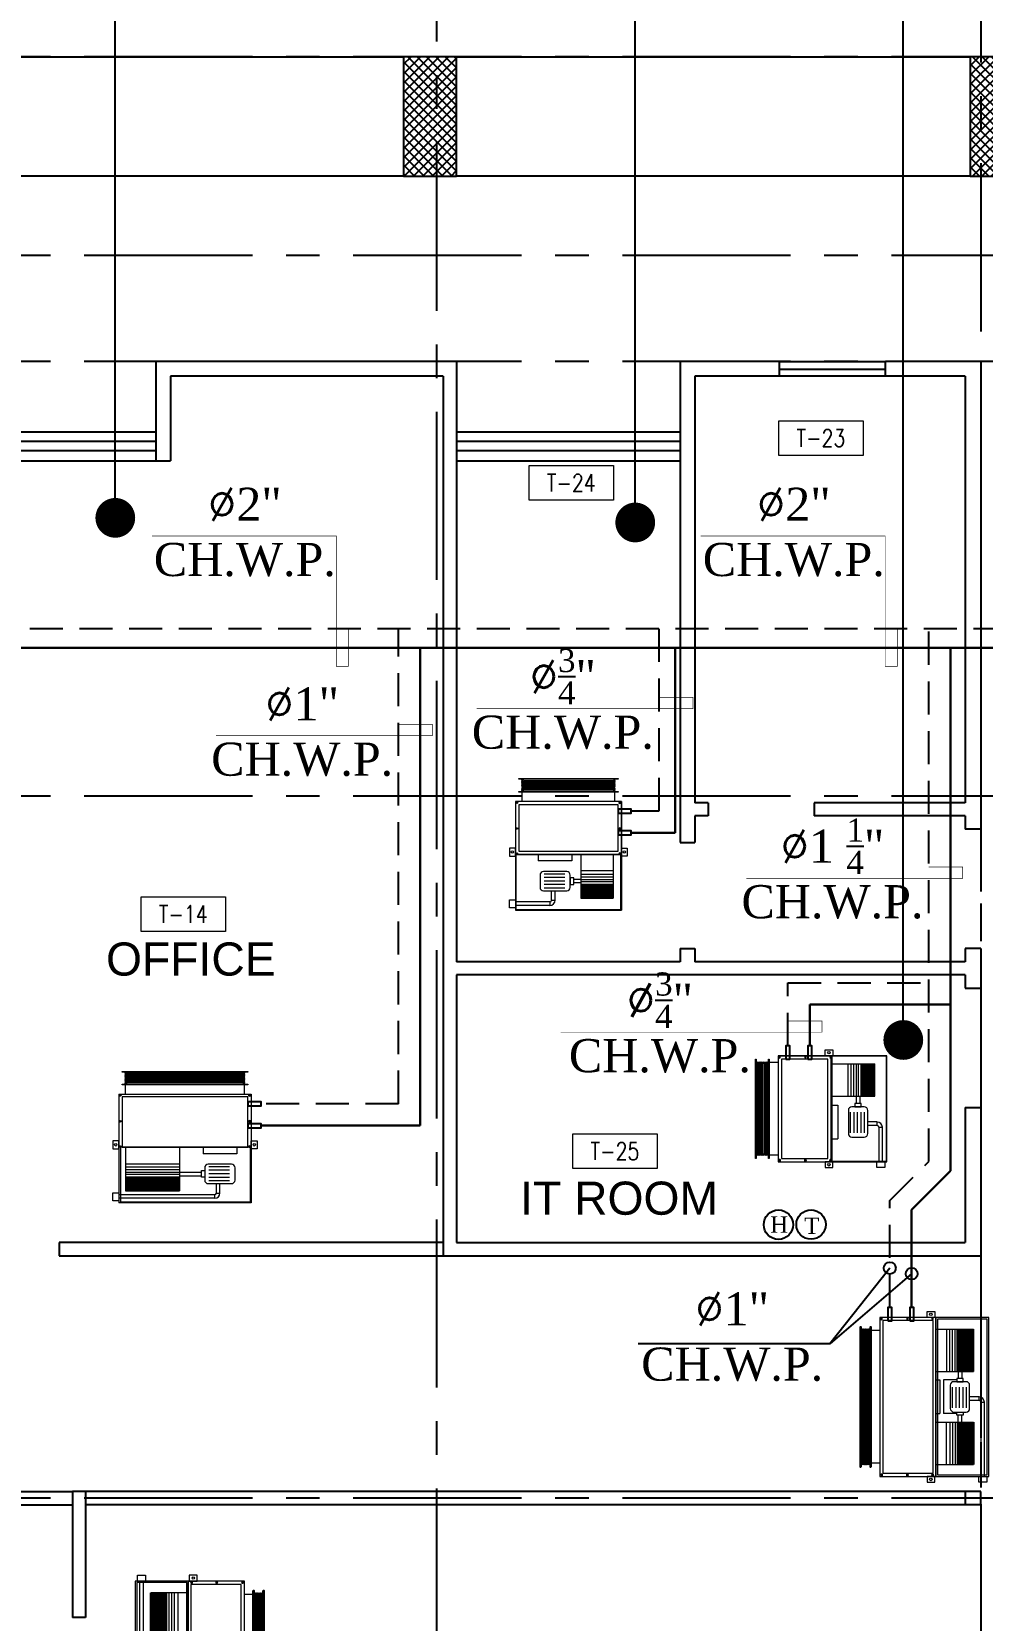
# Model space of a CAD drawing. Extents: x -659 to -592, y -249 to 29.
# Drawn here: x -617.42 to -610.24, y -110.93 to -98.95 of the extents above; entities that cross this region are included whole.
import ezdxf
from ezdxf.enums import TextEntityAlignment as Align

# ---------------------------------------------------------------- set-up
doc = ezdxf.new("R2010")
doc.units = 0
doc.header["$MEASUREMENT"] = 0
for name, pattern in [('CENTERX2', [101.6, 63.5, -12.7, 12.7, -12.7]), ('DASHDOT', [1, 0.5, -0.25, 0, -0.25]), ('HIDDEN', [0.375, 0.25, -0.125]), ('HIDDEN-Z', [3, 2, -1])]:
    doc.linetypes.add(name, pattern=pattern)
for name, color, linetype in [('01_AC-EQUIP', 206, 'Continuous'), ('16-AC-CH.WT PIPING (R)', 3, 'HIDDEN'), ('AC.EQUIPMENT', 31, 'Continuous'), ('AXIS', 1, 'CENTERX2'), ('CH.W.PIPING TEXT', 4, 'Continuous'), ('COLHATCH', 5, 'Continuous'), ('column', 6, 'Continuous'), ('elev', 2, 'Continuous'), ('FASEL', 253, 'Continuous'), ('M-CH-WP-R', 40, 'HIDDEN-Z'), ('M-CH-WP-S', 142, 'Continuous'), ('M-EQBMNT', 21, 'Continuous'), ('WALL', 4, 'Continuous'), ('WIN', 5, 'Continuous'), ('ZONE TEXT', 73, 'Continuous')]:
    doc.layers.add(name, color=color, linetype=linetype)
doc.layers.add('A-SYMB-RMNU', color=4, linetype='Continuous', lineweight=9)
doc.layers.add('A.C.CHILLED WATER PIPING(S)', color=3, linetype='Continuous', lineweight=30)
doc.styles.add('AC', font='romans.shx', dxfattribs={"height": 0.2})
doc.styles.add('ARABY', font='sosa.shx')
doc.styles.add('ROMANS-TITLE', font='ROMANS.shx', dxfattribs={"width": 0.8})
doc.dimstyles.new('IHAB', dxfattribs={"dimscale": 0, "dimtxt": 0.15, "dimasz": 0.09, "dimexe": 0.18, "dimexo": 0.0625, "dimgap": 0, "dimtad": 0, "dimtih": 1, "dimtoh": 1, "dimzin": 0, "dimdsep": 46, "dimtxsty": 'ARABY', "dimcen": 0.03, "dimse1": 1, "dimse2": 1, "dimclrd": 36, "dimclrt": 42, "dimadec": 0, "dimazin": 0, "dimtfac": 1, "dimtmove": 1, "dimatfit": 3, "dimldrblk": 'ORIGIN', "dimfxl": 1, "dimtolj": 1, "dimtzin": 0, "dimarcsym": 0})

# ---------------------------------------------------------------- blocks, each defined once
blk = doc.blocks.new('A$C224F6469')
at = {"layer": '01_AC-EQUIP', "color": 1, "lineweight": 20}
for p, q in [((0, 0), (1, 0)), ((0, -0.82), (0, 0)), ((1, -0.82), (1, 0)), ((0.007, -0.004), (0.988, -0.004)), ((0.007, -0.42), (0.007, -0.004)), ((0.236, -0.074), (0.236, -0.145)), ((0.263, -0.074), (0.236, -0.074)), ((0.263, -0.074), (0.263, -0.145)), ((0.276, -0.035), (1, -0.035)), ((0.276, -0.061), (0.276, -0.035)), ((0.276, -0.061), (1, -0.061)), ((0.541, -0.42), (0.541, -0.09)), ((0.541, -0.09), (0.949, -0.09)), ((0.541, -0.092), (0.949, -0.092)), ((0.541, -0.094), (0.949, -0.094)), ((0.541, -0.096), (0.949, -0.096)), ((0.541, -0.099), (0.949, -0.099)), ((0.541, -0.103), (0.949, -0.103)), ((0.541, -0.106), (0.949, -0.106)), ((0.541, -0.11), (0.949, -0.11)), ((0.541, -0.115), (0.949, -0.115)), ((0.949, -0.42), (0.949, -0.09)), ((0.988, -0.42), (0.988, -0.004)), ((0.32, -0.168), (0.163, -0.168)), ((0.32, -0.194), (0.163, -0.194)), ((0.32, -0.221), (0.163, -0.221)), ((0.541, -0.204), (0.376, -0.204)), ((0.541, -0.231), (0.376, -0.231)), ((0.541, -0.122), (0.949, -0.122)), ((0.541, -0.129), (0.949, -0.129)), ((0.541, -0.138), (0.949, -0.138)), ((0.541, -0.148), (0.949, -0.148)), ((0.541, -0.158), (0.949, -0.158)), ((0.541, -0.168), (0.949, -0.168)), ((0.541, -0.175), (0.949, -0.175)), ((0.541, -0.184), (0.949, -0.184)), ((0.541, -0.194), (0.949, -0.194)), ((0.541, -0.214), (0.949, -0.214)), ((0.541, -0.23), (0.949, -0.23)), ((0.32, -0.248), (0.163, -0.248)), ((0.32, -0.274), (0.163, -0.274)), ((0.541, -0.25), (0.949, -0.25)), ((0.541, -0.27), (0.949, -0.27)), ((0.949, -0.295), (0.541, -0.295)), ((0, -0.42), (1, -0.42)), ((0.022, -0.425), (0.001, -0.425)), ((0.011, -0.418), (0.011, -0.432)), ((0.109, -0.37), (0.363, -0.37)), ((0.109, -0.42), (0.109, -0.37)), ((0.363, -0.42), (0.363, -0.37)), ((0.978, -0.425), (0.999, -0.425)), ((0.989, -0.418), (0.989, -0.432)), ((0.022, -0.615), (0.001, -0.615)), ((0.011, -0.608), (0.011, -0.622)), ((0.978, -0.615), (0.999, -0.615)), ((0.989, -0.608), (0.989, -0.622)), ((1, -0.82), (0, -0.82)), ((0.022, -0.81), (0.001, -0.81)), ((0.011, -0.803), (0.011, -0.817)), ((0.05, -0.82), (0.05, -0.89)), ((0.95, -0.82), (0.95, -0.89)), ((0.978, -0.81), (0.999, -0.81)), ((0.989, -0.803), (0.989, -0.817))]:
    blk.add_line(p, q, dxfattribs=at)
at = {"layer": '01_AC-EQUIP', "color": 1, "linetype": 'DASHDOT', "lineweight": 20}
blk.add_line((0.541, -0.168), (0.949, -0.168), dxfattribs=at)
at = {"layer": '01_AC-EQUIP', "color": 2, "lineweight": 20}
for p, q in [((0.047, -0.9), (0.063, -0.895)), ((0.047, -0.9), (0.063, -0.905)), ((0.047, -0.91), (0.063, -0.905)), ((0.047, -0.91), (0.063, -0.915)), ((0.047, -0.92), (0.063, -0.915)), ((0.047, -0.92), (0.063, -0.925)), ((0.047, -0.931), (0.063, -0.925)), ((0.047, -0.931), (0.063, -0.936)), ((0.047, -0.941), (0.063, -0.936)), ((0.047, -0.941), (0.063, -0.946)), ((0.047, -0.951), (0.063, -0.946)), ((0.047, -0.951), (0.063, -0.956)), ((0.047, -0.961), (0.063, -0.956)), ((0.063, -0.905), (0.937, -0.905)), ((0.063, -0.915), (0.937, -0.915)), ((0.063, -0.925), (0.937, -0.925)), ((0.063, -0.936), (0.937, -0.936)), ((0.063, -0.946), (0.937, -0.946)), ((0.063, -0.956), (0.937, -0.956)), ((0.953, -0.9), (0.937, -0.895)), ((0.953, -0.9), (0.937, -0.905)), ((0.953, -0.91), (0.937, -0.905)), ((0.953, -0.91), (0.937, -0.915)), ((0.953, -0.92), (0.937, -0.915)), ((0.953, -0.92), (0.937, -0.925)), ((0.953, -0.931), (0.937, -0.925)), ((0.953, -0.931), (0.937, -0.936)), ((0.953, -0.941), (0.937, -0.936)), ((0.953, -0.941), (0.937, -0.946)), ((0.953, -0.951), (0.937, -0.946)), ((0.953, -0.951), (0.937, -0.956)), ((0.953, -0.961), (0.937, -0.956)), ((0.047, -0.961), (0.063, -0.966)), ((0.047, -0.971), (0.063, -0.966)), ((0.047, -0.971), (0.063, -0.976)), ((0.047, -0.981), (0.063, -0.976)), ((0.047, -0.981), (0.063, -0.987)), ((0.063, -0.966), (0.937, -0.966)), ((0.063, -0.976), (0.937, -0.976)), ((0.953, -0.961), (0.937, -0.966)), ((0.953, -0.971), (0.937, -0.966)), ((0.953, -0.971), (0.937, -0.976)), ((0.953, -0.981), (0.937, -0.976)), ((0.953, -0.981), (0.937, -0.987))]:
    blk.add_line(p, q, dxfattribs=at)
at = {"layer": '01_AC-EQUIP', "color": 1, "lineweight": 20}
for points in [[(1.044, -0.076), (1, -0.076), (1, -0.016), (1.044, -0.016)], [(0.351, -0.193), (0.376, -0.193), (0.376, -0.243), (0.351, -0.243)], [(-0.044, -0.407), (0, -0.407), (0, -0.467), (-0.044, -0.467)], [(0.025, -0.8), (0.975, -0.8), (0.975, -0.42), (0.025, -0.42)], [(1.044, -0.407), (1, -0.407), (1, -0.467), (1.044, -0.467)]]:
    blk.add_lwpolyline(points, close=True, dxfattribs=at)
blk.add_lwpolyline([(0.324, -0.145), (0.149, -0.145, 0.414214), (0.122, -0.171), (0.122, -0.264, 0.414214), (0.149, -0.291), (0.324, -0.291, 0.414214), (0.351, -0.264), (0.351, -0.171, 0.414214)], format="xyb", close=True, dxfattribs=at)
at = {"layer": '01_AC-EQUIP', "color": 2, "lineweight": 20}
for points in [[(0.975, -0.89), (0.975, -0.895), (0.025, -0.895), (0.025, -0.89)], [(0.975, -0.987), (0.975, -0.992), (0.025, -0.992), (0.025, -0.987)]]:
    blk.add_lwpolyline(points, close=True, dxfattribs=at)
at = {"layer": '01_AC-EQUIP', "color": 1, "lineweight": 20}
for centre in [(-0.023, -0.438), (1.023, -0.438)]:
    blk.add_circle(centre, 0.00932, dxfattribs=at)
for radius in [0.0399, 0.0133]:
    blk.add_arc((0.276, -0.074), radius, 90.0006, 180.0006, dxfattribs=at)
at = {"layer": '01_AC-EQUIP', "color": 1, "lineweight": 20, "extrusion": (0, 0, -1)}
for centre, major_axis, start_param, end_param in [((0.011, -0.425), (-0.00827, 0), -1.570796, 4.712389), ((0.011, -0.425), (-0.0047, 0), 3.141593, 9.424778), ((0.011, -0.615), (-0.00827, 0), -1.570796, 4.712389), ((0.011, -0.615), (-0.0047, 0), 3.141593, 9.424778), ((0.011, -0.81), (-0.00827, 0), -1.570796, 4.712389), ((0.011, -0.81), (-0.0047, 0), 3.141593, 9.424778)]:
    blk.add_ellipse(centre, major_axis=major_axis, ratio=0.646018, start_param=start_param, end_param=end_param, dxfattribs=at)
at = {"layer": '01_AC-EQUIP', "color": 1, "lineweight": 20}
for centre, major_axis, start_param, end_param in [((0.989, -0.425), (0.00827, 0), -1.570796, 4.712389), ((0.989, -0.425), (0.0047, 0), 3.141593, 9.424778), ((0.989, -0.615), (0.00827, 0), -1.570796, 4.712389), ((0.989, -0.615), (0.0047, 0), 3.141593, 9.424778), ((0.989, -0.81), (0.00827, 0), -1.570796, 4.712389), ((0.989, -0.81), (0.0047, 0), 3.141593, 9.424778)]:
    blk.add_ellipse(centre, major_axis=major_axis, ratio=0.646018, start_param=start_param, end_param=end_param, dxfattribs=at)
at = {"layer": 'M-CH-WP-R', "color": 6, "linetype": 'ByBlock', "ltscale": 1.5}
blk.add_lwpolyline([(0.025, -0.762), (0.025, -0.732), (-0.075, -0.732), (-0.075, -0.762)], close=True, dxfattribs=at)
at = {"layer": 'M-CH-WP-S', "color": 5, "linetype": 'ByBlock', "ltscale": 1.5}
blk.add_lwpolyline([(0.025, -0.597), (0.025, -0.567), (-0.075, -0.567), (-0.075, -0.597)], close=True, dxfattribs=at)
at = {"layer": 'M-EQBMNT', "color": 21, "linetype": 'ByBlock', "ltscale": 1.5}
blk.add_line((0.541, -0.09), (0.949, -0.09), dxfattribs=at)
blk = doc.blocks.new('A$C7E27466D')
at = {"layer": '01_AC-EQUIP', "color": 2, "lineweight": 20}
for p, q in [((-75.3, 98.1), (-73.7, 98.7)), ((-75.3, 98.1), (-73.7, 97.6)), ((-75.3, 97.1), (-73.7, 97.6)), ((-75.3, 97.1), (-73.7, 96.6)), ((-75.3, 96.1), (-73.7, 96.6)), ((-75.3, 96.1), (-73.7, 95.6)), ((-6.3, 97.6), (-73.7, 97.6)), ((-6.3, 96.6), (-73.7, 96.6)), ((-4.7, 98.1), (-6.3, 98.7)), ((-4.7, 98.1), (-6.3, 97.6)), ((-4.7, 97.1), (-6.3, 97.6)), ((-4.7, 97.1), (-6.3, 96.6)), ((-4.7, 96.1), (-6.3, 96.6)), ((-4.7, 96.1), (-6.3, 95.6)), ((-75.3, 95.1), (-73.7, 95.6)), ((-75.3, 95.1), (-73.7, 94.6)), ((-75.3, 94.1), (-73.7, 94.6)), ((-75.3, 94.1), (-73.7, 93.6)), ((-75.3, 93.1), (-73.7, 93.6)), ((-75.3, 93.1), (-73.7, 92.5)), ((-75.3, 92), (-73.7, 92.5)), ((-75.3, 92), (-73.7, 91.5)), ((-75.3, 91), (-73.7, 91.5)), ((-75.3, 91), (-73.7, 90.5)), ((-75.3, 90), (-73.7, 90.5)), ((-75.3, 90), (-73.7, 89.5)), ((-6.3, 95.6), (-73.7, 95.6)), ((-6.3, 94.6), (-73.7, 94.6)), ((-6.3, 93.6), (-73.7, 93.6)), ((-6.3, 92.5), (-73.7, 92.5)), ((-6.3, 91.5), (-73.7, 91.5)), ((-6.3, 90.5), (-73.7, 90.5)), ((-4.7, 95.1), (-6.3, 95.6)), ((-4.7, 95.1), (-6.3, 94.6)), ((-4.7, 94.1), (-6.3, 94.6)), ((-4.7, 94.1), (-6.3, 93.6)), ((-4.7, 93.1), (-6.3, 93.6)), ((-4.7, 93.1), (-6.3, 92.5)), ((-4.7, 92), (-6.3, 92.5)), ((-4.7, 92), (-6.3, 91.5)), ((-4.7, 91), (-6.3, 91.5)), ((-4.7, 91), (-6.3, 90.5)), ((-4.7, 90), (-6.3, 90.5)), ((-4.7, 90), (-6.3, 89.5))]:
    blk.add_line(p, q, dxfattribs=at)
at = {"layer": '01_AC-EQUIP', "color": 1, "lineweight": 20}
for p, q in [((-75, 82), (-75, 89)), ((-5, 82), (-5, 89)), ((-77.8, 81), (-79.9, 81)), ((-78.9, 80.3), (-78.9, 81.7)), ((-2.2, 81), (-0.1, 81)), ((-1.1, 80.3), (-1.1, 81.7)), ((0, 82), (0, 0)), ((-77.8, 61.5), (-79.9, 61.5)), ((-78.9, 60.8), (-78.9, 62.2)), ((-2.2, 61.5), (-0.1, 61.5)), ((-1.1, 60.8), (-1.1, 62.2)), ((-77.8, 42.5), (-79.9, 42.5)), ((-78.9, 41.8), (-78.9, 43.2)), ((-62.7, 42), (-62.7, 37)), ((-37.3, 37), (-62.7, 37)), ((-37.3, 42), (-37.3, 37)), ((-30.6, 42), (-30.6, 9)), ((-6.2, 42), (-6.2, 9)), ((-2.2, 42.5), (-0.1, 42.5)), ((-1.1, 41.8), (-1.1, 43.2)), ((-58.3, 27.4), (-42.7, 27.4)), ((-58.3, 24.8), (-42.7, 24.8)), ((-6.2, 29.5), (-30.6, 29.5)), ((-30.6, 27), (-6.2, 27)), ((-30.6, 25), (-6.2, 25)), ((-58.3, 22.1), (-42.7, 22.1)), ((-58.3, 19.4), (-42.7, 19.4)), ((-58.3, 16.8), (-42.7, 16.8)), ((-52.7, 7.4), (-52.7, 14.5)), ((-50, 7.4), (-50, 14.5)), ((-30.6, 23.1), (-36, 23.1)), ((-30.6, 20.4), (-36, 20.4)), ((-30.6, 23), (-6.2, 23)), ((-30.6, 21.4), (-6.2, 21.4)), ((-30.6, 19.4), (-6.2, 19.4)), ((-30.6, 18.4), (-6.2, 18.4)), ((-30.6, 17.5), (-6.2, 17.5)), ((-30.6, 16.8), (-6.2, 16.8)), ((-30.6, 15.8), (-6.2, 15.8)), ((-30.6, 14.8), (-6.2, 14.8)), ((-30.6, 13.8), (-6.2, 13.8)), ((-30.6, 12.9), (-6.2, 12.9)), ((-30.6, 12.2), (-6.2, 12.2)), ((-54, 6.1), (-79.6, 6.1)), ((-54, 3.5), (-79.6, 3.5)), ((-54, 6.1), (-54, 3.5)), ((-52.7, 7.4), (-50, 7.4)), ((-30.6, 11.5), (-6.2, 11.5)), ((-30.6, 11), (-6.2, 11)), ((-30.6, 10.6), (-6.2, 10.6)), ((-30.6, 10.3), (-6.2, 10.3)), ((-30.6, 9.9), (-6.2, 9.9)), ((-30.6, 9.6), (-6.2, 9.6)), ((-30.6, 9.4), (-6.2, 9.4)), ((-30.6, 9.2), (-6.2, 9.2)), ((-30.6, 9), (-6.2, 9)), ((-30.6, 9), (-6.2, 9))]:
    blk.add_line(p, q, dxfattribs=at)
at = {"layer": '01_AC-EQUIP', "color": 1, "linetype": 'DASHDOT', "lineweight": 20}
blk.add_line((-30.6, 16.8), (-6.2, 16.8), dxfattribs=at)
at = {"layer": '01_AC-EQUIP', "color": 2, "lineweight": 20}
for points in [[(-77.5, 98.7), (-77.5, 99.2), (-2.5, 99.2), (-2.5, 98.7)], [(-77.5, 89), (-77.5, 89.5), (-2.5, 89.5), (-2.5, 89)]]:
    blk.add_lwpolyline(points, close=True, dxfattribs=at)
at = {"layer": '01_AC-EQUIP', "color": 1, "lineweight": 20}
for points in [[(-80, 42), (0, 42), (0, 82), (-80, 82)], [(-77.5, 44.5), (-2.5, 44.5), (-2.5, 79.5), (-77.5, 79.5)], [(-84.4, 40.7), (-80, 40.7), (-80, 46.7), (-84.4, 46.7)], [(-80, 42), (-80, 0), (0, 0), (0, 42)], [(-79.6, 41.6), (-79.6, 0.4), (-0.4, 0.4), (-0.4, 41.6)], [(4.4, 40.7), (0, 40.7), (0, 46.7), (4.4, 46.7)], [(-38.6, 19.3), (-36, 19.3), (-36, 24.3), (-38.6, 24.3)], [(-84.4, 7.6), (-80, 7.6), (-80, 1.6), (-84.4, 1.6)]]:
    blk.add_lwpolyline(points, close=True, dxfattribs=at)
blk.add_lwpolyline([(-58.8, 14.5), (-41.2, 14.5, 0.414214), (-38.6, 17.1), (-38.6, 26.4, 0.414214), (-41.2, 29.1), (-58.8, 29.1, 0.414214), (-61.4, 26.4), (-61.4, 17.1, 0.414214)], format="xyb", close=True, dxfattribs=at)
for centre in [(-82.3, 43.8), (2.3, 43.8)]:
    blk.add_circle(centre, 0.932, dxfattribs=at)
for radius in [1.33, 3.99]:
    blk.add_arc((-54, 7.4), radius, 270.0006, 0.0006, dxfattribs=at)
for centre, major_axis, start_param, end_param in [((-78.9, 81), (-0.827, 0), -1.570796, 4.712389), ((-78.9, 81), (-0.47, 0), 3.141593, 9.424778), ((-78.9, 61.5), (-0.827, 0), -1.570796, 4.712389), ((-78.9, 61.5), (-0.47, 0), 3.141593, 9.424778), ((-78.9, 42.5), (-0.827, 0), -1.570796, 4.712389), ((-78.9, 42.5), (-0.47, 0), 3.141593, 9.424778)]:
    blk.add_ellipse(centre, major_axis=major_axis, ratio=0.646018, start_param=start_param, end_param=end_param, dxfattribs=at)
at = {"layer": '01_AC-EQUIP', "color": 1, "lineweight": 20, "extrusion": (0, 0, -1)}
for centre, major_axis, start_param, end_param in [((-1.1, 81), (0.827, 0), -1.570796, 4.712389), ((-1.1, 81), (0.47, 0), 3.141593, 9.424778), ((-1.1, 61.5), (0.827, 0), -1.570796, 4.712389), ((-1.1, 61.5), (0.47, 0), 3.141593, 9.424778), ((-1.1, 42.5), (0.827, 0), -1.570796, 4.712389), ((-1.1, 42.5), (0.47, 0), 3.141593, 9.424778)]:
    blk.add_ellipse(centre, major_axis=major_axis, ratio=0.646018, start_param=start_param, end_param=end_param, dxfattribs=at)
at = {"layer": 'M-CH-WP-R', "color": 6, "linetype": 'ByBlock', "ltscale": 1.5}
blk.add_lwpolyline([(-2.5, 76.2), (-2.5, 73.2), (7.5, 73.2), (7.5, 76.2)], close=True, dxfattribs=at)
at = {"layer": 'M-CH-WP-S', "color": 5, "linetype": 'ByBlock', "ltscale": 1.5}
blk.add_lwpolyline([(-2.5, 59.7), (-2.5, 56.7), (7.5, 56.7), (7.5, 59.7)], close=True, dxfattribs=at)
blk = doc.blocks.new('A$C069E27EC')
at = {"layer": '01_AC-EQUIP', "color": 2, "linetype": 'Continuous'}
for p, q in [((0, 0), (0, -130)), ((1, 0.3), (0.5, -1.3)), ((1, 0.3), (1.5, -1.3)), ((2, 0.3), (1.5, -1.3)), ((2, 0.3), (2.5, -1.3)), ((3, 0.3), (2.5, -1.3)), ((3, 0.3), (3.6, -1.3)), ((4.1, 0.3), (3.6, -1.3)), ((4.1, 0.3), (4.6, -1.3)), ((5.1, 0.3), (4.6, -1.3)), ((5.1, 0.3), (5.6, -1.3)), ((6.1, 0.3), (5.6, -1.3)), ((6.1, 0.3), (6.6, -1.3)), ((7.1, 0.3), (6.6, -1.3)), ((7.1, 0.3), (7.6, -1.3)), ((8.1, 0.3), (7.6, -1.3)), ((8.1, 0.3), (8.6, -1.3)), ((9.2, 0.3), (8.6, -1.3)), ((9.2, 0.3), (9.7, -1.3)), ((1.5, -128.7), (1.5, -1.3)), ((2.5, -128.7), (2.5, -1.3)), ((3.6, -128.7), (3.6, -1.3)), ((4.6, -128.7), (4.6, -1.3)), ((5.6, -128.7), (5.6, -1.3)), ((6.6, -128.7), (6.6, -1.3)), ((7.6, -128.7), (7.6, -1.3)), ((8.6, -128.7), (8.6, -1.3)), ((1, -130.3), (0.5, -128.7)), ((1, -130.3), (1.5, -128.7)), ((2, -130.3), (1.5, -128.7)), ((2, -130.3), (2.5, -128.7)), ((3, -130.3), (2.5, -128.7)), ((3, -130.3), (3.6, -128.7)), ((4.1, -130.3), (3.6, -128.7)), ((4.1, -130.3), (4.6, -128.7)), ((5.1, -130.3), (4.6, -128.7)), ((5.1, -130.3), (5.6, -128.7)), ((6.1, -130.3), (5.6, -128.7)), ((6.1, -130.3), (6.6, -128.7)), ((7.1, -130.3), (6.6, -128.7)), ((7.1, -130.3), (7.6, -128.7)), ((8.1, -130.3), (7.6, -128.7)), ((8.1, -130.3), (8.6, -128.7)), ((9.2, -130.3), (8.6, -128.7)), ((9.2, -130.3), (9.7, -128.7))]:
    blk.add_line(p, q, dxfattribs=at)
for points in [[(0, 2.5), (0.5, 2.5), (0.5, -132.5), (0, -132.5)], [(9.7, 2.5), (10.2, 2.5), (10.2, -132.5), (9.7, -132.5)]]:
    blk.add_lwpolyline(points, close=True, dxfattribs=at)
blk = doc.blocks.new('A$C7CD32F90')
at = {"layer": '01_AC-EQUIP', "color": 1, "lineweight": 20}
for p, q in [((0.089, -0.4), (0.089, -0.116)), ((0.408, -0.116), (0.089, -0.116)), ((0.408, -0.117), (0.089, -0.117)), ((0.408, -0.119), (0.089, -0.119)), ((0.408, -0.4), (0.408, -0.116)), ((0.599, -0.074), (0.599, -0.145)), ((0.626, -0.074), (0.599, -0.074)), ((0.626, -0.074), (0.626, -0.145)), ((0.639, -0.035), (1.2, -0.035)), ((0.639, -0.061), (0.639, -0.035)), ((0.639, -0.061), (1.2, -0.061)), ((0.791, -0.4), (0.791, -0.116)), ((0.791, -0.116), (1.11, -0.116)), ((0.791, -0.117), (1.11, -0.117)), ((0.791, -0.119), (1.11, -0.119)), ((1.11, -0.4), (1.11, -0.116)), ((0.408, -0.122), (0.089, -0.122)), ((0.408, -0.125), (0.089, -0.125)), ((0.408, -0.128), (0.089, -0.128)), ((0.408, -0.132), (0.089, -0.132)), ((0.408, -0.136), (0.089, -0.136)), ((0.408, -0.141), (0.089, -0.141)), ((0.408, -0.148), (0.089, -0.148)), ((0.408, -0.155), (0.089, -0.155)), ((0.408, -0.164), (0.089, -0.164)), ((0.408, -0.173), (0.089, -0.173)), ((0.408, -0.183), (0.089, -0.183)), ((0.408, -0.193), (0.089, -0.193)), ((0.408, -0.201), (0.089, -0.201)), ((0.408, -0.209), (0.089, -0.209)), ((0.408, -0.219), (0.089, -0.219)), ((0.408, -0.229), (0.089, -0.229)), ((0.408, -0.239), (0.089, -0.239)), ((0.408, -0.204), (0.46, -0.204)), ((0.408, -0.231), (0.46, -0.231)), ((0.683, -0.168), (0.526, -0.168)), ((0.683, -0.194), (0.526, -0.194)), ((0.683, -0.221), (0.526, -0.221)), ((0.791, -0.204), (0.739, -0.204)), ((0.791, -0.231), (0.739, -0.231)), ((0.791, -0.122), (1.11, -0.122)), ((0.791, -0.125), (1.11, -0.125)), ((0.791, -0.128), (1.11, -0.128)), ((0.791, -0.132), (1.11, -0.132)), ((0.791, -0.136), (1.11, -0.136)), ((0.791, -0.141), (1.11, -0.141)), ((0.791, -0.148), (1.11, -0.148)), ((0.791, -0.155), (1.11, -0.155)), ((0.791, -0.164), (1.11, -0.164)), ((0.791, -0.173), (1.11, -0.173)), ((0.791, -0.183), (1.11, -0.183)), ((0.791, -0.193), (1.11, -0.193)), ((0.791, -0.201), (1.11, -0.201)), ((0.791, -0.209), (1.11, -0.209)), ((0.791, -0.219), (1.11, -0.219)), ((0.791, -0.229), (1.11, -0.229)), ((0.791, -0.239), (1.11, -0.239)), ((0.408, -0.255), (0.089, -0.255)), ((0.408, -0.275), (0.089, -0.275)), ((0.408, -0.295), (0.089, -0.295)), ((0.089, -0.321), (0.408, -0.321)), ((0.472, -0.243), (0.472, -0.343)), ((0.472, -0.343), (0.726, -0.343)), ((0.683, -0.248), (0.526, -0.248)), ((0.683, -0.274), (0.526, -0.274)), ((0.726, -0.243), (0.726, -0.343)), ((0.791, -0.255), (1.11, -0.255)), ((0.791, -0.275), (1.11, -0.275)), ((0.791, -0.295), (1.11, -0.295)), ((1.11, -0.321), (0.791, -0.321)), ((0.022, -0.425), (0.001, -0.425)), ((0.011, -0.418), (0.011, -0.432)), ((0.472, -0.37), (0.726, -0.37)), ((0.472, -0.4), (0.472, -0.37)), ((0.726, -0.4), (0.726, -0.37)), ((1.178, -0.425), (1.199, -0.425)), ((1.189, -0.418), (1.189, -0.432)), ((0.022, -0.615), (0.001, -0.615)), ((0.011, -0.608), (0.011, -0.622)), ((1.178, -0.615), (1.199, -0.615)), ((1.189, -0.608), (1.189, -0.622)), ((0.022, -0.81), (0.001, -0.81)), ((0.011, -0.803), (0.011, -0.817)), ((0.1, -0.824), (0.1, -0.89)), ((1.1, -0.824), (1.1, -0.89)), ((1.178, -0.81), (1.199, -0.81)), ((1.189, -0.803), (1.189, -0.817))]:
    blk.add_line(p, q, dxfattribs=at)
at = {"layer": '01_AC-EQUIP', "color": 1, "linetype": 'DASHDOT', "lineweight": 20}
for p, q in [((0.408, -0.193), (0.089, -0.193)), ((0.791, -0.193), (1.11, -0.193))]:
    blk.add_line(p, q, dxfattribs=at)
at = {"layer": '01_AC-EQUIP', "color": 1, "lineweight": 20}
for points in [[(0, -0.4), (1.2, -0.4), (1.2, 0), (0, 0)], [(0.012, -0.388), (1.188, -0.388), (1.188, -0.012), (0.012, -0.012)], [(1.244, -0.076), (1.2, -0.076), (1.2, -0.016), (1.244, -0.016)], [(0.485, -0.193), (0.46, -0.193), (0.46, -0.243), (0.485, -0.243)], [(0.714, -0.193), (0.739, -0.193), (0.739, -0.243), (0.714, -0.243)], [(-0.044, -0.407), (0, -0.407), (0, -0.467), (-0.044, -0.467)], [(1.2, -0.4), (0, -0.4), (0, -0.824), (1.2, -0.824)], [(1.175, -0.42), (0.024, -0.42), (0.024, -0.8), (1.175, -0.8)], [(1.244, -0.407), (1.2, -0.407), (1.2, -0.467), (1.244, -0.467)]]:
    blk.add_lwpolyline(points, close=True, dxfattribs=at)
blk.add_lwpolyline([(0.687, -0.145), (0.511, -0.145, 0.414214), (0.485, -0.171), (0.485, -0.264, 0.414214), (0.511, -0.291), (0.687, -0.291, 0.414214), (0.714, -0.264), (0.714, -0.171, 0.414214)], format="xyb", close=True, dxfattribs=at)
for centre in [(-0.023, -0.438), (1.223, -0.438)]:
    blk.add_circle(centre, 0.00932, dxfattribs=at)
for radius in [0.0399, 0.0133]:
    blk.add_arc((0.639, -0.074), radius, 90.0006, 180.0006, dxfattribs=at)
at = {"layer": '01_AC-EQUIP', "color": 1, "lineweight": 20, "extrusion": (0, 0, -1)}
for centre, major_axis, start_param, end_param in [((0.011, -0.425), (-0.00827, 0), -1.570796, 4.712389), ((0.011, -0.425), (-0.0047, 0), 3.141593, 9.424778), ((0.011, -0.615), (-0.00827, 0), -1.570796, 4.712389), ((0.011, -0.615), (-0.0047, 0), 3.141593, 9.424778), ((0.011, -0.81), (-0.00827, 0), -1.570796, 4.712389), ((0.011, -0.81), (-0.0047, 0), 3.141593, 9.424778)]:
    blk.add_ellipse(centre, major_axis=major_axis, ratio=0.646018, start_param=start_param, end_param=end_param, dxfattribs=at)
at = {"layer": '01_AC-EQUIP', "color": 1, "lineweight": 20}
for centre, major_axis, start_param, end_param in [((1.189, -0.425), (0.00827, 0), -1.570796, 4.712389), ((1.189, -0.425), (0.0047, 0), 3.141593, 9.424778), ((1.189, -0.615), (0.00827, 0), -1.570796, 4.712389), ((1.189, -0.615), (0.0047, 0), 3.141593, 9.424778), ((1.189, -0.81), (0.00827, 0), -1.570796, 4.712389), ((1.189, -0.81), (0.0047, 0), 3.141593, 9.424778)]:
    blk.add_ellipse(centre, major_axis=major_axis, ratio=0.646018, start_param=start_param, end_param=end_param, dxfattribs=at)
at = {"layer": 'M-CH-WP-R', "color": 6, "linetype": 'ByBlock', "ltscale": 1.5}
blk.add_lwpolyline([(0.025, -0.762), (0.025, -0.732), (-0.075, -0.732), (-0.075, -0.762)], close=True, dxfattribs=at)
at = {"layer": 'M-CH-WP-S', "color": 5, "linetype": 'ByBlock', "ltscale": 1.5}
blk.add_lwpolyline([(0.025, -0.597), (0.025, -0.567), (-0.075, -0.567), (-0.075, -0.597)], close=True, dxfattribs=at)
at = {"layer": 'M-EQBMNT', "color": 21, "linetype": 'ByBlock', "ltscale": 1.5}
for p, q in [((0.408, -0.116), (0.089, -0.116)), ((0.791, -0.116), (1.11, -0.116))]:
    blk.add_line(p, q, dxfattribs=at)
at = {"layer": '01_AC-EQUIP', "color": 1, "lineweight": 20, "xscale": 0.00784765227677817, "yscale": 0.00784765227677817, "zscale": 0.00784765227677817, "rotation": 270}
blk.add_blockref('A$C069E27EC', (1.11, -0.89), dxfattribs=at)
blk = doc.blocks.new('A-ROOM')
at = {"layer": 'A-SYMB-RMNU'}
blk.add_lwpolyline([(-425, 175), (425, 175), (425, -175), (-425, -175)], close=True, dxfattribs=at)
at = {"layer": 'A-SYMB-RMNU', "style": 'ROMANS-TITLE', "width": 0.8}
blk.add_attdef('ROOM-NO', text='', height=175, dxfattribs=at).set_placement((0, 0), align=Align.MIDDLE)
blk = doc.blocks.new('DOT')
at = {"color": 0, "linetype": 'ByBlock'}
blk.add_line((-0.5, 0), (-1, 0), dxfattribs=at)
at = {"color": 0, "linetype": 'ByBlock', "const_width": 0.5}
blk.add_lwpolyline([(-0.25, 0, 1), (0.25, 0, 1)], format="xyb", close=True, dxfattribs=at)
blk = doc.blocks.new('A$C549A2C7B')
at = {"layer": 'AC.EQUIPMENT'}
blk.add_circle((0, 0), 0.443, dxfattribs=at)
at = {"layer": 'AC.EQUIPMENT', "insert": (-0.205, -0.284), "char_height": 0.29802, "width": 0.30088, "attachment_point": 7, "style": 'AC'}
blk.add_mtext('{\\fTimes New Roman|b0|i0|c0|p18;\\H1.661x;\\C1;T}', dxfattribs=at)
blk = doc.blocks.new('A$C7F7225CD')
at = {"layer": 'AC.EQUIPMENT'}
blk.add_circle((0, 0), 0.443, dxfattribs=at)
at = {"layer": 'AC.EQUIPMENT', "insert": (-0.25, -0.243), "char_height": 0.29802, "width": 0.30088, "attachment_point": 7, "style": 'AC'}
blk.add_mtext('{\\fTimes New Roman|b0|i0|c0|p18;\\H1.661x;\\C3;H}', dxfattribs=at)

msp = doc.modelspace()

# ---------------------------------------------------------------- hatches: boundary and pattern name
at = {"layer": 'COLHATCH', "linetype": 'Continuous'}
h = msp.add_hatch(dxfattribs=at)
h.set_pattern_fill('_USER', color=252, scale=0.05, angle=45, style=0, double=1, pattern_type=0)
h.set_pattern_definition([(45, (-430.474, -276.71368), (-0.035355339, 0.035355339), []), (135, (-430.474, -276.71368), (-0.035355339, -0.035355339), [])])
h.paths.add_polyline_path([(-610.034, -99.134), (-610.334, -99.134), (-610.334, -100.034), (-610.034, -100.034)])
h.paths.add_polyline_path([(-608.034, -99.134), (-608.834, -99.134), (-608.834, -99.434), (-608.034, -99.434)])
h.paths.add_polyline_path([(-606.084, -101.134), (-606.384, -101.134), (-606.384, -101.734), (-606.084, -101.734)])
h.paths.add_polyline_path([(-605.684, -104.714), (-606.484, -104.714), (-606.484, -105.014), (-605.684, -105.014)])
h.paths.add_polyline_path([(-608.234, -104.714), (-609.034, -104.714), (-609.034, -105.014), (-608.234, -105.014)])
h.paths.add_polyline_path([(-608.134, -109.764), (-609.034, -109.764), (-609.034, -110.064), (-608.134, -110.064)])
h.paths.add_polyline_path([(-605.684, -109.714), (-606.484, -109.714), (-606.484, -110.014), (-605.684, -110.014)])
h.paths.add_polyline_path([(-607.942, -115.984), (-609.042, -115.984), (-609.042, -116.284), (-608.189, -116.284, -0.011587), (-608.204, -116.969), (-607.955, -116.98, 0.01656)])
h.paths.add_polyline_path([(-608.136, -118.714), (-608.389, -118.714, -0.040808), (-608.978, -121.053), (-608.741, -121.134, 0.04151)])
h.paths.add_polyline_path([(-610.034, -118.114), (-610.334, -118.114), (-610.334, -119.014), (-610.034, -119.014)])
h.paths.add_polyline_path([(-614.164, -118.114), (-614.564, -118.114), (-614.564, -119.014), (-614.164, -119.014)])
h.paths.add_polyline_path([(-617.964, -118.114), (-618.414, -118.114), (-618.414, -119.014), (-617.964, -119.014)])
h.paths.add_polyline_path([(-618.214, -119.934), (-618.514, -119.934), (-618.514, -120.834), (-618.214, -120.834)])
h.paths.add_polyline_path([(-626.214, -118.114), (-626.514, -118.114), (-626.514, -119.014), (-626.214, -119.014)])
h.paths.add_polyline_path([(-626.214, -119.934), (-626.514, -119.934), (-626.514, -120.834), (-626.214, -120.834)])
h.paths.add_polyline_path([(-634.214, -118.114), (-634.514, -118.114), (-634.514, -119.014), (-634.214, -119.014)])
h.paths.add_polyline_path([(-634.214, -119.934), (-634.514, -119.934), (-634.514, -120.834), (-634.214, -120.834)])
h.paths.add_polyline_path([(-642.314, -118.114), (-642.764, -118.114), (-642.764, -119.014), (-642.314, -119.014)])
h.paths.add_polyline_path([(-642.214, -119.934), (-642.514, -119.934), (-642.514, -120.834), (-642.214, -120.834)])
h.paths.add_polyline_path([(-646.164, -118.114), (-646.564, -118.114), (-646.564, -119.014), (-646.164, -119.014)])
h.paths.add_polyline_path([(-650.394, -118.114), (-650.694, -118.114), (-650.694, -119.014), (-650.394, -119.014)])
h.paths.add_polyline_path([(-651.686, -115.984), (-652.786, -115.984, 0.01656), (-652.773, -116.98), (-652.524, -116.969, -0.011587), (-652.539, -116.284), (-651.686, -116.284)])
h.paths.add_polyline_path([(-652.339, -118.714), (-652.592, -118.714, 0.04151), (-651.987, -121.134), (-651.75, -121.053, -0.040808)])
h.paths.add_polyline_path([(-651.694, -109.764), (-652.594, -109.764), (-652.594, -110.064), (-651.694, -110.064)])
h.paths.add_polyline_path([(-654.244, -109.714), (-655.044, -109.714), (-655.044, -110.014), (-654.244, -110.014)])
h.paths.add_polyline_path([(-654.244, -104.714), (-655.044, -104.714), (-655.044, -105.014), (-654.244, -105.014)])
h.paths.add_polyline_path([(-651.694, -104.714), (-652.494, -104.714), (-652.494, -105.014), (-651.694, -105.014)])
h.paths.add_polyline_path([(-654.344, -101.134), (-654.644, -101.134), (-654.644, -101.734), (-654.344, -101.734)])
h.paths.add_polyline_path([(-651.894, -99.134), (-652.694, -99.134), (-652.694, -99.434), (-651.894, -99.434)])
h.paths.add_polyline_path([(-650.394, -99.134), (-650.694, -99.134), (-650.694, -100.034), (-650.394, -100.034)])
h.paths.add_polyline_path([(-646.114, -99.134), (-646.514, -99.134), (-646.514, -100.034), (-646.114, -100.034)])
h.paths.add_polyline_path([(-642.314, -99.134), (-642.764, -99.134), (-642.764, -100.034), (-642.314, -100.034)])
h.paths.add_polyline_path([(-632.964, -96.934), (-633.264, -96.934), (-633.264, -97.534), (-632.964, -97.534)])
h.paths.add_polyline_path([(-632.964, -99.434), (-627.864, -99.434), (-627.864, -100.884), (-627.564, -100.884), (-627.564, -99.134), (-633.264, -99.134), (-633.264, -100.884), (-632.964, -100.884)])
h.paths.add_polyline_path([(-626.214, -96.934), (-626.514, -96.934), (-626.514, -97.534), (-626.214, -97.534)])
h.paths.add_polyline_path([(-626.214, -100.284), (-626.514, -100.284), (-626.514, -100.884), (-626.214, -100.884)])
h.paths.add_polyline_path([(-617.964, -99.134), (-618.414, -99.134), (-618.414, -100.034), (-617.964, -100.034)])
h = msp.add_hatch(dxfattribs=at)
h.set_pattern_fill('_USER', color=252, scale=0.05, angle=45, style=0, double=1, pattern_type=0)
h.set_pattern_definition([(45, (-430.474, -236.71368), (-0.035355339, 0.035355339), []), (135, (-430.474, -236.71368), (-0.035355339, -0.035355339), [])])
h.paths.add_polyline_path([(-614.214, -99.134), (-614.614, -99.134), (-614.614, -100.034), (-614.214, -100.034)])

# ---------------------------------------------------------------- linework, layer by layer
at = {"layer": '16-AC-CH.WT PIPING (R)', "color": 1}
for p, q in [((-628.686, -103.45), (-609.578, -103.45)), ((-614.652, -107.036), (-614.652, -103.45)), ((-612.684, -104.826), (-612.684, -103.45)), ((-610.648, -107.473), (-610.648, -103.45)), ((-612.894, -104.826), (-612.684, -104.826)), ((-611.711, -106.599), (-611.711, -106.123)), ((-611.711, -106.123), (-610.648, -106.123)), ((-614.652, -107.036), (-615.689, -107.036)), ((-610.942, -107.767), (-610.648, -107.473)), ((-610.942, -108.574), (-610.942, -107.767))]:
    msp.add_line(p, q, dxfattribs=at)
at = {"layer": 'A.C.CHILLED WATER PIPING(S)'}
for p, q in [((-628.521, -103.596), (-609.432, -103.596)), ((-614.487, -107.201), (-614.487, -103.596)), ((-612.563, -104.991), (-612.563, -103.596)), ((-610.483, -107.542), (-610.483, -103.596)), ((-612.894, -104.991), (-612.563, -104.991)), ((-611.546, -106.599), (-611.546, -106.288)), ((-611.546, -106.288), (-610.483, -106.288)), ((-614.487, -107.201), (-615.689, -107.201)), ((-610.777, -107.836), (-610.483, -107.542)), ((-610.777, -108.574), (-610.777, -107.836))]:
    msp.add_line(p, q, dxfattribs=at)
at = {"layer": 'AXIS', "color": 252, "linetype": 'CENTERX2', "ltscale": 0.02}
for p, q in [((-614.364, -93.685), (-614.364, -126.133)), ((-610.254, -93.842), (-610.254, -125.976)), ((-603.563, -99.134), (-657.165, -99.134)), ((-603.563, -100.634), (-657.165, -100.634)), ((-603.563, -101.434), (-657.165, -101.434)), ((-603.563, -104.714), (-657.165, -104.714)), ((-603.563, -110.014), (-657.165, -110.014))]:
    msp.add_line(p, q, dxfattribs=at)
at = {"layer": 'CH.W.PIPING TEXT', "color": 85, "linetype": 'Continuous', "const_width": 0.005}
for points in [[(-615.03, -103.45), (-615.03, -103.734), (-615.122, -103.734), (-615.122, -102.751), (-616.514, -102.751)], [(-610.885, -103.45), (-610.885, -103.734), (-610.977, -103.734), (-610.977, -102.751), (-612.369, -102.751)], [(-612.684, -103.969), (-612.427, -103.969), (-612.427, -104.054), (-614.062, -104.054)], [(-614.652, -104.173), (-614.395, -104.173), (-614.395, -104.258), (-616.03, -104.258)], [(-610.648, -105.25), (-610.391, -105.25), (-610.391, -105.335), (-612.025, -105.335)], [(-611.711, -106.411), (-611.454, -106.411), (-611.454, -106.496), (-613.427, -106.496)]]:
    msp.add_lwpolyline(points, dxfattribs=at)
at = {"layer": 'column', "color": 252}
for points in [[(-614.214, -99.134), (-614.614, -99.134), (-614.614, -100.034), (-614.214, -100.034)], [(-614.614, -100.034), (-614.214, -100.034), (-614.214, -99.134), (-614.614, -99.134)], [(-610.334, -100.034), (-610.034, -100.034), (-610.034, -99.134), (-610.334, -99.134)]]:
    msp.add_lwpolyline(points, close=True, dxfattribs=at)
at = {"layer": 'elev', "color": 252, "linetype": 'Continuous'}
for p, q in [((-617.964, -99.134), (-614.614, -99.134)), ((-614.214, -99.134), (-610.334, -99.134)), ((-614.614, -100.034), (-617.964, -100.034)), ((-610.334, -100.034), (-614.214, -100.034))]:
    msp.add_line(p, q, dxfattribs=at)
at = {"layer": 'elev', "color": 252}
for p, q in [((-618.214, -109.964), (-617.114, -109.964)), ((-618.214, -110.064), (-617.114, -110.064))]:
    msp.add_line(p, q, dxfattribs=at)
at = {"layer": 'FASEL', "linetype": 'HIDDEN'}
msp.add_lwpolyline([(-610.254, -101.434), (-610.254, -116.184), (-610.554, -116.184), (-610.554, -116.184), (-614.214, -116.184), (-614.214, -116.184), (-614.514, -116.184), (-614.514, -116.184), (-618.214, -116.184), (-618.214, -116.714), (-618.514, -116.714), (-618.514, -116.184), (-622.214, -116.184), (-622.214, -116.714), (-622.514, -116.714), (-622.514, -116.184), (-626.214, -116.184)], dxfattribs=at)
at = {"layer": 'WALL', "color": 252, "linetype": 'Continuous'}
for p, q in [((-610.334, -99.134), (-610.334, -100.034)), ((-609.734, -99.134), (-610.334, -99.134)), ((-610.334, -100.034), (-610.234, -100.034)), ((-616.484, -101.434), (-616.484, -102.184)), ((-614.214, -101.434), (-616.484, -101.434)), ((-616.374, -101.544), (-616.374, -102.184)), ((-614.314, -101.544), (-616.374, -101.544)), ((-614.314, -101.544), (-614.314, -108.184)), ((-614.214, -101.434), (-614.214, -105.964)), ((-612.524, -101.434), (-612.524, -105.064)), ((-611.774, -101.434), (-612.524, -101.434)), ((-612.414, -101.544), (-612.414, -104.764)), ((-611.774, -101.544), (-612.414, -101.544)), ((-611.774, -101.544), (-611.774, -101.434)), ((-610.254, -101.434), (-610.974, -101.434)), ((-610.974, -101.544), (-610.974, -101.434)), ((-610.374, -101.544), (-610.974, -101.544)), ((-610.374, -101.544), (-610.374, -104.764)), ((-610.254, -101.434), (-610.254, -104.964)), ((-616.484, -102.184), (-616.374, -102.184)), ((-610.254, -102.184), (-610.254, -104.964)), ((-612.314, -104.764), (-612.414, -104.764)), ((-612.314, -104.764), (-612.314, -104.864)), ((-610.374, -104.764), (-611.514, -104.764)), ((-611.514, -104.764), (-611.514, -104.864)), ((-612.414, -104.864), (-612.414, -105.064)), ((-612.314, -104.864), (-612.414, -104.864)), ((-610.374, -104.864), (-611.514, -104.864)), ((-610.374, -104.864), (-610.374, -104.964)), ((-610.254, -104.964), (-610.374, -104.964)), ((-612.524, -105.064), (-612.414, -105.064)), ((-612.524, -105.864), (-612.414, -105.864)), ((-612.524, -105.864), (-612.524, -105.964)), ((-612.414, -105.864), (-612.414, -105.964)), ((-610.254, -105.864), (-610.374, -105.864)), ((-610.374, -105.864), (-610.374, -105.964)), ((-610.254, -105.864), (-610.254, -106.164)), ((-610.254, -105.864), (-610.254, -106.164)), ((-612.524, -105.964), (-614.214, -105.964)), ((-610.374, -105.964), (-612.414, -105.964)), ((-610.374, -106.064), (-614.214, -106.064)), ((-614.214, -106.064), (-614.214, -108.084)), ((-610.374, -106.064), (-610.374, -106.164)), ((-610.374, -106.164), (-610.254, -106.164)), ((-610.374, -107.064), (-610.254, -107.064)), ((-610.374, -107.064), (-610.374, -108.084)), ((-610.254, -107.064), (-610.254, -107.884)), ((-610.254, -107.064), (-610.254, -108.184)), ((-614.214, -108.084), (-610.374, -108.084)), ((-614.314, -108.184), (-610.254, -108.184)), ((-617.114, -109.964), (-617.114, -110.914)), ((-617.014, -109.964), (-617.114, -109.964)), ((-617.014, -109.964), (-617.014, -110.914)), ((-610.254, -109.964), (-610.374, -109.964)), ((-610.374, -109.964), (-610.374, -110.064)), ((-610.254, -110.064), (-610.254, -109.964)), ((-610.254, -110.064), (-610.374, -110.064)), ((-617.014, -110.914), (-617.114, -110.914))]:
    msp.add_line(p, q, dxfattribs=at)
msp.add_lwpolyline([(-614.214, -99.134), (-614.614, -99.134), (-614.614, -100.034), (-614.214, -100.034)], close=True, dxfattribs=at)
at = {"layer": 'WIN', "color": 252}
for p, q in [((-611.774, -101.434), (-610.974, -101.434)), ((-610.974, -101.494), (-611.774, -101.494)), ((-610.974, -101.544), (-611.774, -101.544)), ((-618.214, -101.964), (-616.484, -101.964)), ((-614.214, -101.964), (-612.524, -101.964)), ((-616.484, -102.039), (-618.214, -102.039)), ((-616.484, -102.109), (-618.214, -102.109)), ((-612.524, -102.039), (-614.214, -102.039)), ((-612.524, -102.109), (-614.214, -102.109)), ((-618.214, -102.184), (-616.484, -102.184)), ((-614.214, -102.184), (-612.524, -102.184)), ((-617.214, -108.084), (-617.214, -108.184)), ((-614.314, -108.084), (-617.214, -108.084)), ((-617.214, -108.184), (-614.314, -108.184)), ((-610.374, -109.964), (-617.014, -109.964)), ((-610.374, -110.064), (-617.014, -110.064))]:
    msp.add_line(p, q, dxfattribs=at)

# ---------------------------------------------------------------- block references
at = {"layer": '01_AC-EQUIP', "xscale": 0.009999999999990905, "yscale": 0.009999999999990905, "zscale": 0.01}
msp.add_blockref('A$C7E27466D', (-612.969, -105.574), dxfattribs=at)
at = {"layer": '01_AC-EQUIP', "xscale": 0.009999999999990905, "yscale": 0.009999999999990905, "zscale": 0.01, "rotation": 90}
msp.add_blockref('A$C7E27466D', (-610.964, -106.674), dxfattribs=at)
at = {"layer": '01_AC-EQUIP'}
for name, p, rotation in [('A$C224F6469', (-615.764, -107.784), 180), ('A$C7CD32F90', (-610.194, -108.649), 270), ('A$C7CD32F90', (-616.639, -111.839), 90)]:
    msp.add_blockref(name, p, dxfattribs=dict(at, rotation=rotation))
at = {"layer": 'A-SYMB-RMNU', "xscale": 0.0007500000000391083, "yscale": 0.0007500000000106866, "zscale": 0.00075}
for p, values in [((-611.462, -102.012), {'ROOM-NO': 'T-23'}), ((-613.347, -102.35), {'ROOM-NO': 'T-24'}), ((-616.277, -105.605), {'ROOM-NO': 'T-14'}), ((-613.017, -107.394), {'ROOM-NO': 'T-25'})]:
    msp.add_blockref('A-ROOM', p, dxfattribs=at).add_auto_attribs(values)
at = {"layer": 'AC.EQUIPMENT', "linetype": 'Continuous', "xscale": 0.25, "yscale": 0.25, "zscale": 0.25}
for name, p in [('A$C7F7225CD', (-611.783, -107.949)), ('A$C549A2C7B', (-611.537, -107.948))]:
    msp.add_blockref(name, p, dxfattribs=at)

# ---------------------------------------------------------------- texts
at = {"layer": 'CH.W.PIPING TEXT', "color": 105, "char_height": 0.25, "width": 2.63431, "attachment_point": 8, "style": 'AC'}
for s, insert in [('\\A1;{\\fTimes New Roman|b0|i0|c0|p18;\\L\\C3;\\P\\Fromans|c178;\\l\\C4;∅\\fTimes New Roman|b0|i0|c0|p18;2"\\PCH.W.P.}', (-615.812, -103.059)), ('\\A1;{\\fTimes New Roman|b0|i0|c0|p18;\\L\\C3;\\P\\Fromans|c178;\\l\\C4;∅\\fTimes New Roman|b0|i0|c0|p18;2"\\PCH.W.P.}', (-611.667, -103.059)), ('\\A1;{\\fTimes New Roman|b0|i0|c0|p18;\\L\\C3;\\P\\Fromans|c178;\\l\\C4;∅\\fTimes New Roman|b0|i0|c0|p18;\\H0.7x;\\S3/4;\\H1.429x;"\\PCH.W.P.}', (-613.411, -104.362)), ('\\A1;{\\fTimes New Roman|b0|i0|c0|p18;\\L\\C3;\\P\\Fromans|c178;\\l\\C4;∅\\fTimes New Roman|b0|i0|c0|p18;1\\H1x;"\\PCH.W.P.}', (-615.379, -104.566)), ('\\A1;{\\fTimes New Roman|b0|i0|c0|p18;\\L\\C3;\\P\\Fromans|c178;\\l\\C4;∅\\fTimes New Roman|b0|i0|c0|p18;1 \\H0.7x;\\S1/4;\\H1.429x;"\\PCH.W.P.}', (-611.375, -105.642)), ('\\A1;{\\fTimes New Roman|b0|i0|c0|p18;\\L\\C3;\\P\\Fromans|c178;\\l\\C4;∅\\fTimes New Roman|b0|i0|c0|p18;\\H0.7x;\\S3/4;\\H1.429x;"\\PCH.W.P.}', (-612.678, -106.804)), ('\\A1;{\\fTimes New Roman|b0|i0|c0|p18;\\L\\C3;\\P\\Fromans|c178;\\l\\C4;∅\\fTimes New Roman|b0|i0|c0|p18;1"\\PCH.W.P.}', (-612.132, -109.132))]:
    msp.add_mtext(s, dxfattribs=dict(at, insert=insert))
at = {"layer": 'ZONE TEXT', "linetype": 'Continuous', "char_height": 0.25, "width": 3.29288, "attachment_point": 1, "style": 'AC'}
for s, insert in [('{\\fArial|b0|i0|c0|p34;OFFICE}', (-616.86, -105.819)), ('{\\fArial|b0|i0|c0|p34;IT ROOM}', (-613.733, -107.624))]:
    msp.add_mtext(s, dxfattribs=dict(at, insert=insert))

# ---------------------------------------------------------------- leaders
at = {"layer": 'CH.W.PIPING TEXT', "color": 47, "linetype": 'Continuous'}
for points in [[(-616.79, -102.614), (-616.79, -98.757)], [(-612.864, -102.649), (-612.864, -98.757)], [(-610.84, -106.555), (-610.84, -98.757)]]:
    msp.add_leader(points, dimstyle='IHAB', override={"dimscale": 1, "dimasz": 0.3, "dimclrd": 47, "dimldrblk": 'DOT'}, dxfattribs=at)
at = {"layer": 'CH.W.PIPING TEXT', "color": 85, "linetype": 'Continuous'}
for points in [[(-610.942, -108.277), (-611.395, -108.849), (-612.842, -108.849)], [(-610.777, -108.319), (-611.395, -108.849), (-612.842, -108.849)]]:
    msp.add_leader(points, dimstyle='IHAB', override={"dimscale": 1, "dimclrd": 85}, dxfattribs=at)

doc.saveas('drawing.dxf')
